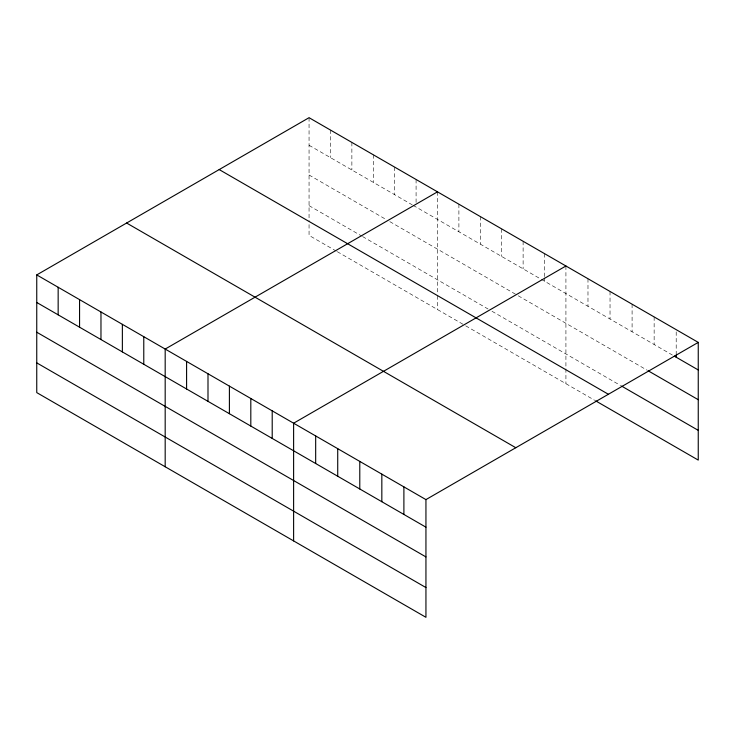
<?xml version="1.0" encoding="UTF-8"?>
<svg xmlns="http://www.w3.org/2000/svg" width="735" height="735" viewBox="0 0 735 735"><rect width="100%" height="100%" fill="white"/><g stroke="black" fill="none" stroke-linecap="round" stroke-linejoin="round"><path stroke-width="0.55" stroke-dasharray="3.67 2.76" d="M309.058 145.264L412.197 204.808M413.171 205.368L672.36 355.014M309.058 175.003L385.921 219.388M389.816 221.63L517.275 295.222M518.249 295.782L647.434 370.366M309.058 205.653L361.602 235.981M362.575 236.551L488.086 309.012M491.981 311.254L620.579 385.507M336.299 251.122L309.058 235.393L309.058 220.518M337.273 251.682L464.731 325.274M465.705 325.835L594.688 400.299M676.2 331.862L676.2 353.921M654.141 316.923L654.141 344.494M632.091 304.189L632.091 331.761M610.032 291.455L610.032 319.027M587.982 278.73L587.982 306.293M565.922 265.996L565.922 367.675M565.922 368.823L565.922 383.698M544.516 253.639L544.516 276.792M544.516 277.894L544.516 281.202M523.118 241.273L523.118 268.845M501.711 228.916L501.711 256.487M480.304 216.559L480.304 244.13M458.897 204.201L458.897 231.773M437.49 191.844L437.49 293.531M437.49 295.819L437.49 309.545M416.083 179.487L416.083 202.639M394.677 167.13L394.677 194.701M373.279 154.763L373.279 182.335M351.872 142.406L351.872 169.978M330.465 130.049L330.465 157.621M309.058 117.692L309.058 219.379"/><path stroke-width="1.1" d="M36.75 274.908L425.942 499.607L425.942 617.308L36.75 392.609L36.75 274.908L309.058 117.692L698.25 342.391L698.25 460.092L595.653 400.86M437.49 191.844L165.182 349.061L165.182 466.762M565.922 265.996L293.614 423.213L293.614 540.914M425.942 499.607L698.25 342.391M674.28 356.117L698.25 369.962M648.389 370.918L698.25 399.702M621.544 386.059L698.25 430.352M219.195 169.574L608.387 394.272M126.613 223.027L515.805 447.725M36.75 302.48L425.942 527.179M36.75 332.22L425.942 556.919M36.75 362.869L425.942 587.568M676.2 355.023L676.2 357.228M403.892 486.873L403.892 514.445M381.832 474.139L381.832 501.711M359.783 461.405L359.783 488.977M337.723 448.672L337.723 476.243M315.673 435.938L315.673 463.509M272.207 410.847L272.207 438.418M250.81 398.489L250.81 426.061M229.403 386.132L229.403 413.704M207.996 373.775L207.996 401.347M186.589 361.418L186.589 388.99M143.775 336.704L143.775 364.275M122.368 324.346L122.368 351.909M100.971 311.98L100.971 339.552M79.564 299.623L79.564 327.194M58.157 287.266L58.157 314.837"/></g></svg>
